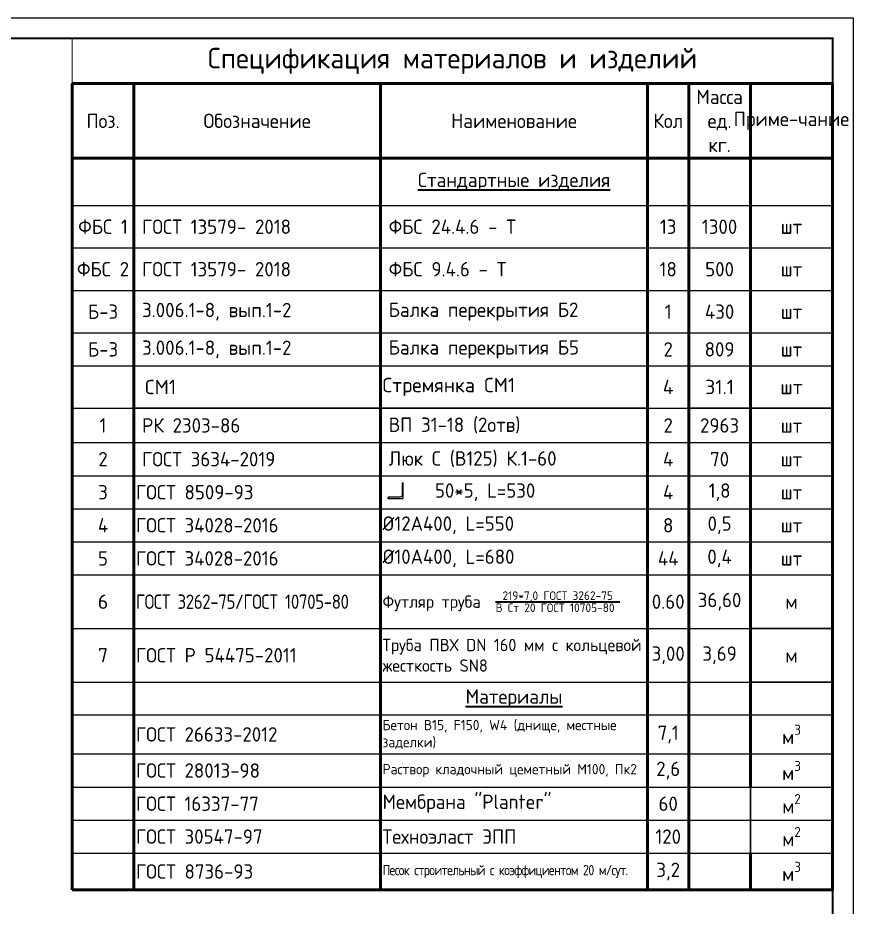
# Model space of a CAD drawing. Header units: millimetres. Extents: x 1601 to 14530, y 1157 to 3820.
# Drawn here: x 7581.8 to 7784.8, y 3029.2 to 3245.6 of the extents above; entities that cross this region are included whole.
import ezdxf

# ---------------------------------------------------------------- set-up
doc = ezdxf.new("R2010")
doc.units = ezdxf.units.MM
doc.layers.add('таблица', color=250, linetype='Continuous', lineweight=35)
doc.styles.add('-ISOCPEUR-', font='isocpeur.TTF')
doc.styles.add('GOST', font='GOST Common.ttf')

# ---------------------------------------------------------------- blocks, each defined once
blk = doc.blocks.new('*T54')
at = {"layer": 'Defpoints', "color": 8, "linetype": 'ByBlock', "lineweight": 0, "transparency": 16777216}
for p, q in [((0, 0), (185, 0)), ((0, 0), (0, -11)), ((185, 0), (185, -11))]:
    blk.add_line(p, q, dxfattribs=at)
at = {"layer": 'таблица', "color": 0, "lineweight": 50, "transparency": 16777216}
for p, q in [((0, -11), (185, -11)), ((0, -11), (0, -207.19)), ((15, -11), (15, -207.19)), ((75, -11), (75, -207.19)), ((140, -11), (140, -207.19)), ((150, -11), (150, -207.19)), ((165, -11), (165, -182.21)), ((185, -11), (185, -207.19)), ((0, -29.17), (185, -29.17)), ((165, -198.21), (165, -207.19)), ((0, -207.19), (185, -207.19))]:
    blk.add_line(p, q, dxfattribs=at)
at = {"layer": 'таблица', "color": 0, "lineweight": 25, "transparency": 16777216}
for p, q in [((0, -40.67), (185, -40.67)), ((0, -51), (185, -51)), ((0, -61.33), (185, -61.33)), ((0, -71.67), (185, -71.67)), ((0, -79.67), (185, -79.67)), ((0, -90), (15, -90)), ((140, -90), (150, -90)), ((0, -98.37), (185, -98.37)), ((0, -106.41), (185, -106.41)), ((0, -114.45), (185, -114.45)), ((0, -122.49), (185, -122.49)), ((0, -130.54), (185, -130.54)), ((0, -143.58), (165, -143.58)), ((0, -156.62), (165, -156.62)), ((0, -164.62), (185, -164.62)), ((0, -174.07), (185, -174.07)), ((0, -182.21), (185, -182.21)), ((0, -190.21), (185, -190.21)), ((0, -198.21), (185, -198.21))]:
    blk.add_line(p, q, dxfattribs=at)
at = {"layer": 'таблица', "lineweight": 30, "transparency": 16777216}
for p, q in [((15, -90), (140, -90)), ((150, -90), (185, -90)), ((165, -143.58), (185, -143.58)), ((165, -156.62), (185, -156.62)), ((165, -182.21), (165, -198.21))]:
    blk.add_line(p, q, dxfattribs=at)
at = {"layer": 'таблица', "color": 0, "transparency": 16777216}
for s, insert, char_height, width, attachment_point, style in [('Спецификация материалов и изделий ', (92.5, -5.5), 5, 182, 5, 'GOST'), (' СМ1', (15.5, -84.83), 3.5, 59, 4, '-ISOCPEUR-'), ('Стремянка СМ1', (75.5, -84.83), 3.5, 64, 4, '-ISOCPEUR-'), ('31.1', (157.5, -84.83), 3.5, 14, 5, '-ISOCPEUR-'), ('шт', (175, -84.83), 3.5, 19, 5, '-ISOCPEUR-')]:
    blk.add_mtext(s, dxfattribs=dict(at, insert=insert, char_height=char_height, width=width, attachment_point=attachment_point, style=style))
at = {"layer": 'таблица', "color": 7, "transparency": 16777216}
for s, insert, char_height, width, attachment_point, style in [('Масса ед. кг.', (157.5, -20.08), 3.5, 13, 5, 'GOST'), ('Поз.', (7.5, -20.08), 3.5, 12, 5, 'GOST'), ('Обозначение', (45, -20.08), 3.5, 57, 5, 'GOST'), ('Наименование', (107.5, -20.08), 3.5, 62, 5, 'GOST'), ('Кол', (145, -20.08), 3.5, 8, 5, 'GOST'), ('Приме-чание', (175, -20.08), 3.5, 17, 5, 'GOST'), ('{\\LСтандартные изделия}', (107.5, -34.92), 3.5, 61, 5, 'GOST'), ('ФБС 1', (7.5, -45.83), 3.5, 14, 5, 'GOST'), ('ГОСТ 13579- 2018', (17, -45.83), 3.5, 56, 4, 'GOST'), ('ФБС 24.4.6 - Т', (77, -45.83), 3.5, 61, 4, 'GOST'), ('13', (145, -45.83), 3.5, 9, 5, 'GOST'), ('1300', (157.5, -45.83), 3.5, 14, 5, 'GOST'), ('шт', (175, -45.83), 3.5, 19, 5, 'GOST'), ('ФБС 2', (7.5, -56.17), 3.5, 14, 5, 'GOST'), ('ГОСТ 13579- 2018', (17, -56.17), 3.5, 56, 4, 'GOST'), ('ФБС 9.4.6 - Т', (77, -56.17), 3.5, 61, 4, 'GOST'), ('18', (145, -56.17), 3.5, 9, 5, 'GOST'), ('500', (157.5, -56.17), 3.5, 14, 5, 'GOST'), ('шт', (175, -56.17), 3.5, 19, 5, 'GOST'), ('Б-3', (7.5, -66.5), 3.5, 14, 5, 'GOST'), ('3.006.1-8, вып.1-2', (17, -66.5), 3.5, 56, 4, 'GOST'), ('Балка перекрытия Б2', (77, -66.5), 3.5, 61, 4, 'GOST'), ('1', (145, -66.5), 3.5, 9, 5, 'GOST'), ('430', (157.5, -66.5), 3.5, 14, 5, 'GOST'), ('шт', (175, -66.5), 3.5, 19, 5, 'GOST'), ('3.006.1-8, вып.1-2', (17, -75.67), 3.5, 56, 4, 'GOST'), ('Балка перекрытия Б5', (77, -75.67), 3.5, 61, 4, 'GOST'), ('Б-3', (7.5, -75.67), 3.5, 14, 5, 'GOST'), ('2', (145, -75.67), 3.5, 9, 5, 'GOST'), ('809', (157.5, -75.67), 3.5, 14, 5, 'GOST'), ('шт', (175, -75.67), 3.5, 19, 5, 'GOST'), ('4', (145, -84.83), 3.5, 10, 5, '-ISOCPEUR-'), ('1', (7.5, -94.18), 3.5, 14, 5, 'GOST'), ('РК 2303-86', (17, -94.18), 3.5, 56, 4, 'GOST'), ('ВП 31-18 (2отв)', (77, -94.18), 3.5, 61, 4, 'GOST'), ('2', (145, -94.18), 3.5, 9, 5, 'GOST'), ('2963', (157.5, -94.18), 3.5, 14, 5, 'GOST'), ('шт', (175, -94.18), 3.5, 19, 5, 'GOST'), ('2', (7.5, -102.39), 3.5, 14, 5, 'GOST'), ('ГОСТ 3634-2019', (17, -102.39), 3.5, 56, 4, 'GOST'), ('Люк С (В125) К.1-60', (77, -102.39), 3.5, 61, 4, 'GOST'), ('4', (145, -102.39), 3.5, 9, 5, 'GOST'), ('70', (157.5, -102.39), 3.5, 14, 5, 'GOST'), ('шт', (175, -102.39), 3.5, 19, 5, 'GOST'), ('3', (7.5, -110.43), 3.5, 14, 5, 'GOST'), ('ГОСТ 8509-93', (15.5, -110.43), 3.5, 59, 4, 'GOST'), ('      50*5, L=530', (75.5, -110.43), 3.5, 64, 4, 'GOST'), ('4', (145, -110.43), 3.5, 9, 5, 'GOST'), ('1,8', (157.5, -110.43), 3.5, 14, 5, 'GOST'), ('шт', (175, -110.43), 3.5, 19, 5, 'GOST'), ('4', (7.5, -118.47), 3.5, 14, 5, 'GOST'), ('{\\C0;ГОСТ 34028-2016}', (15.5, -118.47), 3.5, 59, 4, 'GOST'), ('%%C12А400, L=550', (75.5, -118.47), 3.5, 64, 4, 'GOST'), ('8', (145, -118.47), 3.5, 9, 5, 'GOST'), ('0,5', (157.5, -118.47), 3.5, 14, 5, 'GOST'), ('шт', (175, -118.47), 3.5, 19, 5, 'GOST'), ('5', (7.5, -126.52), 3.5, 14, 5, 'GOST'), ('{\\C0;ГОСТ 34028-2016}', (15.5, -126.52), 3.5, 59, 4, 'GOST'), ('%%C10А400, L=680', (75.5, -126.52), 3.5, 64, 4, 'GOST'), ('44', (145, -126.52), 3.5, 9, 5, 'GOST'), ('0,4', (157.5, -126.52), 3.5, 14, 5, 'GOST'), ('шт', (175, -126.52), 3.5, 19, 5, 'GOST'), ('6', (7.5, -137.06), 3.5, 14, 5, '-ISOCPEUR-'), ('{\\W0.9;\\T0.95;ГОСТ 3262-75/ГОСТ 10705-80}', (15.5, -137.06), 3.5, 59, 4, 'GOST'), ('\\A1;Футляр труба  {\\H0.7x;\\S219*7,0 ГОСТ 3262-75/В Ст 20 ГОСТ 10705-80 ;}', (75.5, -137.06), 3, 64, 4, 'GOST'), ('0.60', (145, -137.06), 3.5, 9, 5, 'GOST'), ('36,60', (157.5, -137.06), 3.5, 14, 5, 'GOST'), ('м', (175, -137.06), 3.5, 19, 5, '-ISOCPEUR-'), ('Труба ПВХ DN 160 мм с кольцевой жесткость SN8', (75.5, -150.1), 3, 64, 4, 'GOST'), ('7', (7.5, -150.1), 3.5, 14, 5, '-ISOCPEUR-'), ('ГОСТ Р 54475-2011', (15.5, -150.1), 3.5, 59, 4, 'GOST'), ('3,00', (145, -150.1), 3.5, 9, 5, 'GOST'), ('3,69', (157.5, -150.1), 3.5, 14, 5, 'GOST'), ('м', (175, -150.1), 3.5, 19, 5, '-ISOCPEUR-'), ('{\\LМатериалы}', (107.5, -160.62), 3.5, 64, 5, 'GOST'), ('\\A1;Бетон В15, F150, W4 (днище, местные заделки) ', (75.5, -169.35), 2.5, 64, 4, 'GOST'), ('ГОСТ 26633-2012', (15.5, -169.35), 3.5, 59, 4, 'GOST'), ('7,1', (145, -169.35), 3.5, 9, 5, 'GOST'), ('\\A1;м{\\H0.7x;\\S3^ ;}', (175, -169.35), 3.5, 19, 5, 'GOST'), ('ГОСТ 28013-98', (15.5, -178.14), 3.5, 59, 4, 'GOST'), ('Раствор кладочный цеметный М100, Пк2', (75.5, -178.14), 2.5, 64, 4, 'GOST'), ('2,6', (145, -178.14), 3.5, 9, 5, 'GOST'), ('\\A1;м{\\H0.7x;\\S3^ ;}', (175, -178.14), 3.5, 19, 5, 'GOST'), ('Мембрана "Planter"', (75.5, -186.21), 3.5, 64, 4, 'GOST'), ('\\A1;м{\\H0.7x;\\S2^ ;}', (175, -186.21), 3.5, 19, 5, 'GOST'), ('ГОСТ 16337-77', (15.5, -186.21), 3.5, 59, 4, 'GOST'), ('60', (145, -186.21), 3.5, 9, 5, 'GOST'), ('ГОСТ 30547-97', (15.5, -194.21), 3.5, 59, 4, 'GOST'), ('Техноэласт ЭПП', (75.5, -194.21), 3.5, 64, 4, 'GOST'), ('120', (145, -194.21), 3.5, 9, 5, 'GOST'), ('\\A1;м{\\H0.7x;\\S2^ ;}', (175, -194.21), 3.5, 19, 5, 'GOST'), ('ГОСТ 8736-93', (15.5, -202.7), 3.5, 59, 4, 'GOST'), ('{\\W0.9;\\T0.9;Песок строительный с коэффициентом 20 м/сут. }', (75.5, -202.7), 2.5, 64, 4, 'GOST'), ('3,2', (145, -202.7), 3.5, 9, 5, 'GOST'), ('\\A1;м{\\H0.7x;\\S3^ ;}', (175, -202.7), 3.5, 19, 5, 'GOST')]:
    blk.add_mtext(s, dxfattribs=dict(at, insert=insert, char_height=char_height, width=width, attachment_point=attachment_point, style=style))

msp = doc.modelspace()

# ---------------------------------------------------------------- linework, layer by layer
msp.add_lwpolyline([(7191.0803, 3245.5891), (7785.0803, 3245.5891), (7785.0803, 2825.5891), (7191.0803, 2825.5891)], close=True)
at = {"const_width": 0.5}
msp.add_lwpolyline([(7211.0803, 3240.5891), (7780.0803, 3240.5891), (7780.0803, 2830.5891), (7211.0803, 2830.5891)], close=True, dxfattribs=at)
at = {"ltscale": 100}
msp.add_lwpolyline([(7675.642, 3128.6695), (7675.642, 3132.4195), (7675.492, 3132.4195, 0.41421356), (7675.342, 3132.2695), (7675.342, 3129.4195, -0.41421356), (7674.892, 3128.9695), (7672.042, 3128.9695, 0.41421356), (7671.892, 3128.8195), (7671.892, 3128.6695)], format="xyb", close=True, dxfattribs=at)

# ---------------------------------------------------------------- block references
msp.add_blockref('*T54', (7595.0803, 3240.5891))

doc.saveas('drawing.dxf')
